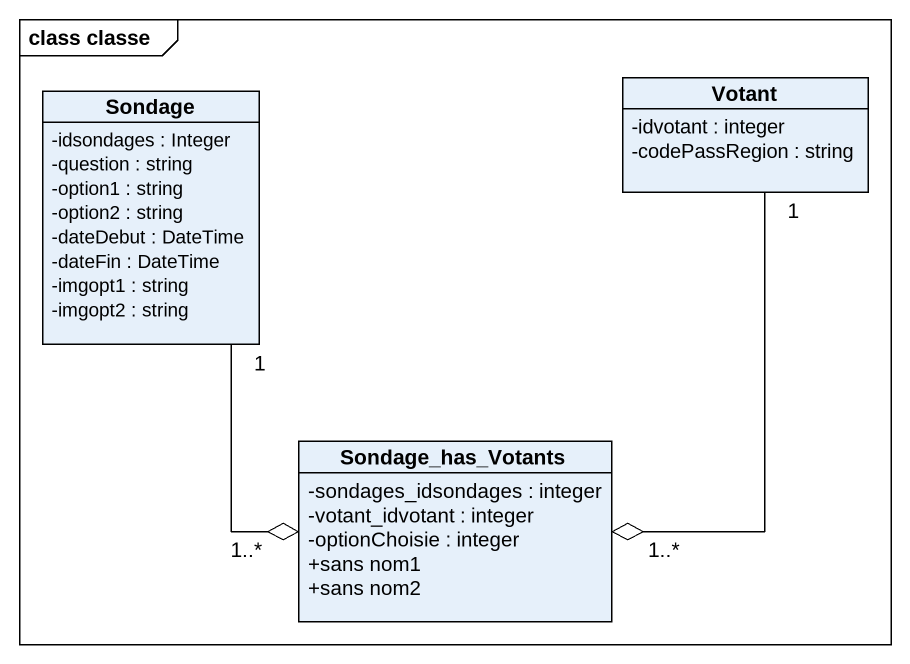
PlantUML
@startuml
mainframe class classe
hide circle
hide empty members
skinparam classAttributeIconSize 0
class Sondage {
  -idsondages : Integer
  -question : string
  -option1 : string
  -option2 : string
  -dateDebut : DateTime
  -dateFin : DateTime
  -imgopt1 : string
  -imgopt2 : string
}
class Votant {
  -idvotant : integer
  -codePassRegion : string
}
class Sondage_has_Votants {
  -sondages_idsondages : integer
  -votant_idvotant : integer
  -optionChoisie : integer
  +sans nom1
  +sans nom2
}
Sondage_has_Votants "1..*" o-up- "1" Sondage
Sondage_has_Votants "1..*" o-up- "1" Votant
@enduml
